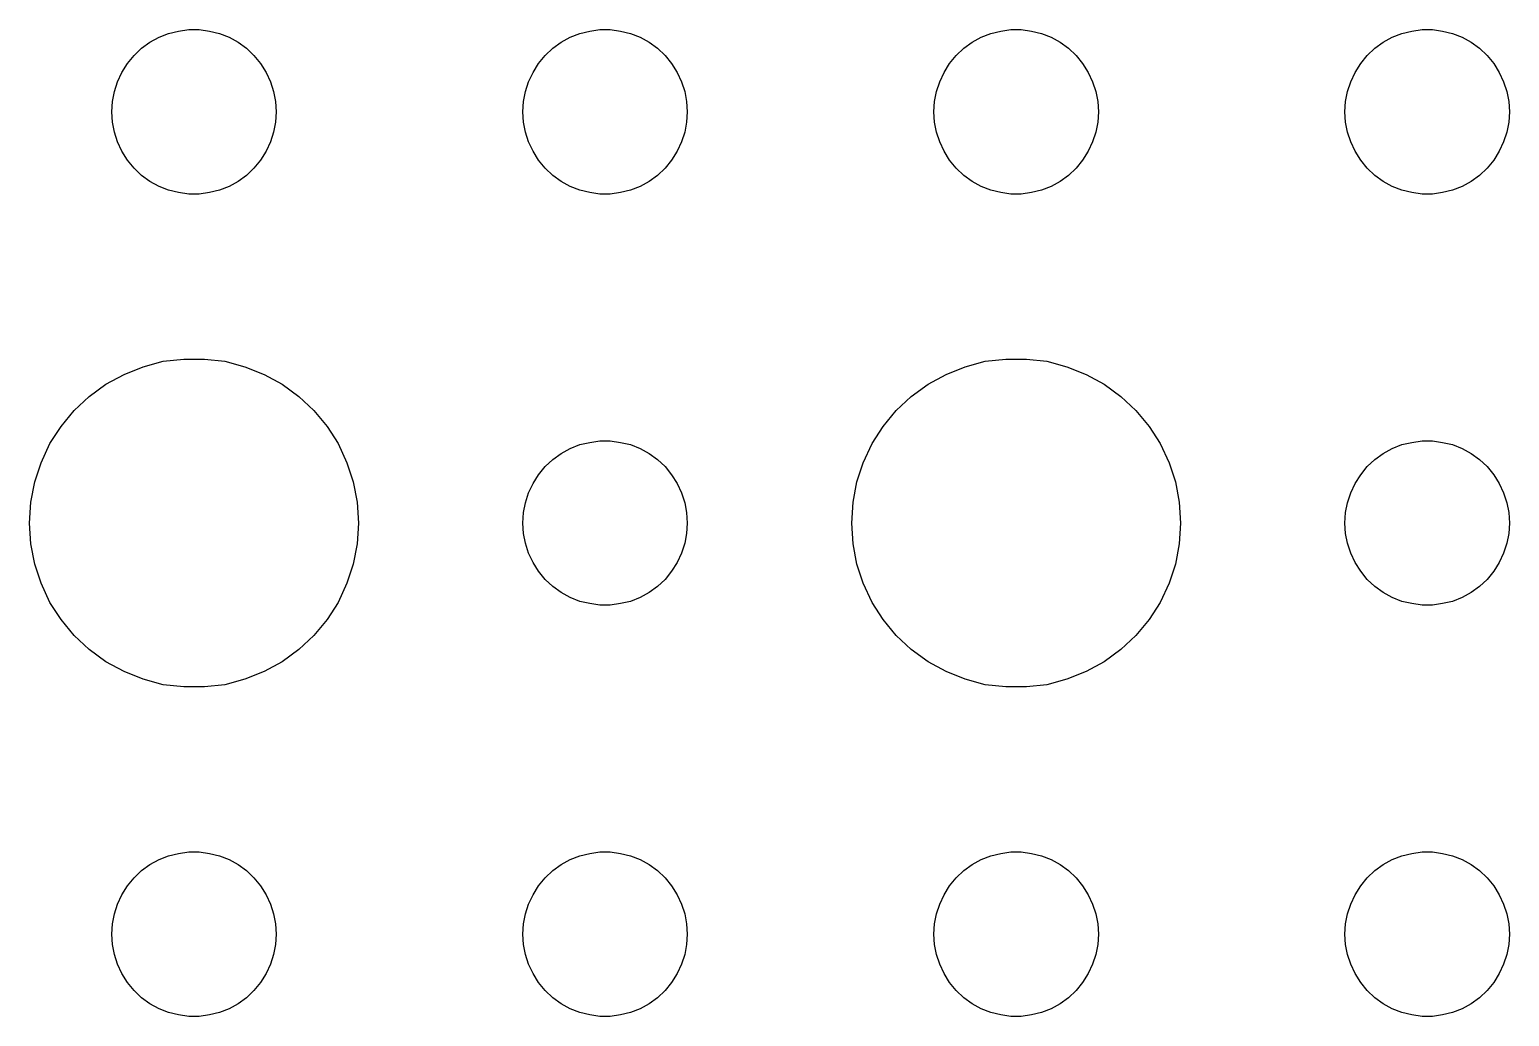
# Model space of a CAD drawing. Header units: metres. Extents: x -134 to 134, y 518 to 1078.
# Drawn here: x -100.5 to -73.5, y 1002 to 1020 of the extents above; entities that cross this region are included whole.
import ezdxf

# ---------------------------------------------------------------- set-up
doc = ezdxf.new("R2010")
doc.units = ezdxf.units.M

msp = doc.modelspace()

# ---------------------------------------------------------------- linework, layer by layer
for p, q in [((-98.3037, 1019.77), (-98.1387, 1019.86)), ((-98.1387, 1019.86), (-97.9635, 1019.93)), ((-97.9635, 1019.93), (-97.7811, 1019.97)), ((-97.7811, 1019.97), (-97.5942, 1020)), ((-97.5942, 1020), (-97.4058, 1020)), ((-97.4058, 1020), (-97.2189, 1019.97)), ((-97.2189, 1019.97), (-97.0365, 1019.93)), ((-97.0365, 1019.93), (-96.8613, 1019.86)), ((-96.8613, 1019.86), (-96.6963, 1019.77)), ((-90.8037, 1019.77), (-90.6387, 1019.86)), ((-90.6387, 1019.86), (-90.4635, 1019.93)), ((-90.4635, 1019.93), (-90.2811, 1019.97)), ((-90.2811, 1019.97), (-90.0942, 1020)), ((-90.0942, 1020), (-89.9058, 1020)), ((-89.9058, 1020), (-89.7189, 1019.97)), ((-89.7189, 1019.97), (-89.5365, 1019.93)), ((-89.5365, 1019.93), (-89.3613, 1019.86)), ((-89.3613, 1019.86), (-89.1963, 1019.77)), ((-83.3037, 1019.77), (-83.1387, 1019.86)), ((-83.1387, 1019.86), (-82.9635, 1019.93)), ((-82.9635, 1019.93), (-82.7811, 1019.97)), ((-82.7811, 1019.97), (-82.5942, 1020)), ((-82.5942, 1020), (-82.4058, 1020)), ((-82.4058, 1020), (-82.2189, 1019.97)), ((-82.2189, 1019.97), (-82.0365, 1019.93)), ((-82.0365, 1019.93), (-81.8613, 1019.86)), ((-81.8613, 1019.86), (-81.6963, 1019.77)), ((-75.8037, 1019.77), (-75.6387, 1019.86)), ((-75.6387, 1019.86), (-75.4635, 1019.93)), ((-75.4635, 1019.93), (-75.2811, 1019.97)), ((-75.2811, 1019.97), (-75.0942, 1020)), ((-75.0942, 1020), (-74.9058, 1020)), ((-74.9058, 1020), (-74.7189, 1019.97)), ((-74.7189, 1019.97), (-74.5365, 1019.93)), ((-74.5365, 1019.93), (-74.3613, 1019.86)), ((-74.3613, 1019.86), (-74.1963, 1019.77)), ((-98.7135, 1019.38), (-98.5934, 1019.53)), ((-98.5934, 1019.53), (-98.4561, 1019.66)), ((-98.4561, 1019.66), (-98.3037, 1019.77)), ((-96.6963, 1019.77), (-96.5439, 1019.66)), ((-96.5439, 1019.66), (-96.4065, 1019.53)), ((-96.4065, 1019.53), (-96.2865, 1019.38)), ((-91.2135, 1019.38), (-91.0934, 1019.53)), ((-91.0934, 1019.53), (-90.9561, 1019.66)), ((-90.9561, 1019.66), (-90.8037, 1019.77)), ((-89.1963, 1019.77), (-89.0439, 1019.66)), ((-89.0439, 1019.66), (-88.9065, 1019.53)), ((-88.9065, 1019.53), (-88.7865, 1019.38)), ((-83.7135, 1019.38), (-83.5934, 1019.53)), ((-83.5934, 1019.53), (-83.4561, 1019.66)), ((-83.4561, 1019.66), (-83.3037, 1019.77)), ((-81.6963, 1019.77), (-81.5439, 1019.66)), ((-81.5439, 1019.66), (-81.4065, 1019.53)), ((-81.4065, 1019.53), (-81.2865, 1019.38)), ((-76.2135, 1019.38), (-76.0934, 1019.53)), ((-76.0934, 1019.53), (-75.9561, 1019.66)), ((-75.9561, 1019.66), (-75.8037, 1019.77)), ((-74.1963, 1019.77), (-74.0439, 1019.66)), ((-74.0439, 1019.66), (-73.9065, 1019.53)), ((-73.9065, 1019.53), (-73.7865, 1019.38)), ((-98.8145, 1019.22), (-98.7135, 1019.38)), ((-96.2865, 1019.38), (-96.1855, 1019.22)), ((-91.3145, 1019.22), (-91.2135, 1019.38)), ((-88.7865, 1019.38), (-88.6855, 1019.22)), ((-83.8145, 1019.22), (-83.7135, 1019.38)), ((-81.2865, 1019.38), (-81.1855, 1019.22)), ((-76.3145, 1019.22), (-76.2135, 1019.38)), ((-73.7865, 1019.38), (-73.6855, 1019.22)), ((-98.9529, 1018.87), (-98.8947, 1019.05)), ((-98.8947, 1019.05), (-98.8145, 1019.22)), ((-96.1855, 1019.22), (-96.1053, 1019.05)), ((-96.1053, 1019.05), (-96.0471, 1018.87)), ((-91.4529, 1018.87), (-91.3947, 1019.05)), ((-91.3947, 1019.05), (-91.3145, 1019.22)), ((-88.6855, 1019.22), (-88.6053, 1019.05)), ((-88.6053, 1019.05), (-88.5471, 1018.87)), ((-83.9529, 1018.87), (-83.8947, 1019.05)), ((-83.8947, 1019.05), (-83.8145, 1019.22)), ((-81.1855, 1019.22), (-81.1053, 1019.05)), ((-81.1053, 1019.05), (-81.0471, 1018.87)), ((-76.4529, 1018.87), (-76.3947, 1019.05)), ((-76.3947, 1019.05), (-76.3145, 1019.22)), ((-73.6855, 1019.22), (-73.6053, 1019.05)), ((-73.6053, 1019.05), (-73.5471, 1018.87)), ((-98.9882, 1018.69), (-98.9529, 1018.87)), ((-96.0471, 1018.87), (-96.0118, 1018.69)), ((-91.4882, 1018.69), (-91.4529, 1018.87)), ((-88.5471, 1018.87), (-88.5118, 1018.69)), ((-83.9882, 1018.69), (-83.9529, 1018.87)), ((-81.0471, 1018.87), (-81.0118, 1018.69)), ((-76.4882, 1018.69), (-76.4529, 1018.87)), ((-73.5471, 1018.87), (-73.5118, 1018.69)), ((-99, 1018.5), (-98.9882, 1018.69)), ((-98.9882, 1018.31), (-99, 1018.5)), ((-96.0118, 1018.69), (-96, 1018.5)), ((-96, 1018.5), (-96.0118, 1018.31)), ((-91.5, 1018.5), (-91.4882, 1018.69)), ((-91.4882, 1018.31), (-91.5, 1018.5)), ((-88.5118, 1018.69), (-88.5, 1018.5)), ((-88.5, 1018.5), (-88.5118, 1018.31)), ((-84, 1018.5), (-83.9882, 1018.69)), ((-83.9882, 1018.31), (-84, 1018.5)), ((-81.0118, 1018.69), (-81, 1018.5)), ((-81, 1018.5), (-81.0118, 1018.31)), ((-76.5, 1018.5), (-76.4882, 1018.69)), ((-76.4882, 1018.31), (-76.5, 1018.5)), ((-73.5118, 1018.69), (-73.5, 1018.5)), ((-73.5, 1018.5), (-73.5118, 1018.31)), ((-98.9529, 1018.13), (-98.9882, 1018.31)), ((-96.0118, 1018.31), (-96.0471, 1018.13)), ((-91.4529, 1018.13), (-91.4882, 1018.31)), ((-88.5118, 1018.31), (-88.5471, 1018.13)), ((-83.9529, 1018.13), (-83.9882, 1018.31)), ((-81.0118, 1018.31), (-81.0471, 1018.13)), ((-76.4529, 1018.13), (-76.4882, 1018.31)), ((-73.5118, 1018.31), (-73.5471, 1018.13)), ((-98.8947, 1017.95), (-98.9529, 1018.13)), ((-98.8145, 1017.78), (-98.8947, 1017.95)), ((-96.1053, 1017.95), (-96.1855, 1017.78)), ((-96.0471, 1018.13), (-96.1053, 1017.95)), ((-91.3947, 1017.95), (-91.4529, 1018.13)), ((-91.3145, 1017.78), (-91.3947, 1017.95)), ((-88.6053, 1017.95), (-88.6855, 1017.78)), ((-88.5471, 1018.13), (-88.6053, 1017.95)), ((-83.8947, 1017.95), (-83.9529, 1018.13)), ((-83.8145, 1017.78), (-83.8947, 1017.95)), ((-81.1053, 1017.95), (-81.1855, 1017.78)), ((-81.0471, 1018.13), (-81.1053, 1017.95)), ((-76.3947, 1017.95), (-76.4529, 1018.13)), ((-76.3145, 1017.78), (-76.3947, 1017.95)), ((-73.6053, 1017.95), (-73.6855, 1017.78)), ((-73.5471, 1018.13), (-73.6053, 1017.95)), ((-98.7135, 1017.62), (-98.8145, 1017.78)), ((-96.1855, 1017.78), (-96.2865, 1017.62)), ((-91.2135, 1017.62), (-91.3145, 1017.78)), ((-88.6855, 1017.78), (-88.7865, 1017.62)), ((-83.7135, 1017.62), (-83.8145, 1017.78)), ((-81.1855, 1017.78), (-81.2865, 1017.62)), ((-76.2135, 1017.62), (-76.3145, 1017.78)), ((-73.6855, 1017.78), (-73.7865, 1017.62)), ((-98.5934, 1017.47), (-98.7135, 1017.62)), ((-98.4561, 1017.34), (-98.5934, 1017.47)), ((-96.4065, 1017.47), (-96.5439, 1017.34)), ((-96.2865, 1017.62), (-96.4065, 1017.47)), ((-91.0934, 1017.47), (-91.2135, 1017.62)), ((-90.9561, 1017.34), (-91.0934, 1017.47)), ((-88.9065, 1017.47), (-89.0439, 1017.34)), ((-88.7865, 1017.62), (-88.9065, 1017.47)), ((-83.5934, 1017.47), (-83.7135, 1017.62)), ((-83.4561, 1017.34), (-83.5934, 1017.47)), ((-81.4065, 1017.47), (-81.5439, 1017.34)), ((-81.2865, 1017.62), (-81.4065, 1017.47)), ((-76.0934, 1017.47), (-76.2135, 1017.62)), ((-75.9561, 1017.34), (-76.0934, 1017.47)), ((-73.9065, 1017.47), (-74.0439, 1017.34)), ((-73.7865, 1017.62), (-73.9065, 1017.47)), ((-98.3037, 1017.23), (-98.4561, 1017.34)), ((-98.1387, 1017.14), (-98.3037, 1017.23)), ((-97.9635, 1017.07), (-98.1387, 1017.14)), ((-96.8613, 1017.14), (-97.0365, 1017.07)), ((-96.6963, 1017.23), (-96.8613, 1017.14)), ((-96.5439, 1017.34), (-96.6963, 1017.23)), ((-90.8037, 1017.23), (-90.9561, 1017.34)), ((-90.6387, 1017.14), (-90.8037, 1017.23)), ((-90.4635, 1017.07), (-90.6387, 1017.14)), ((-89.3613, 1017.14), (-89.5365, 1017.07)), ((-89.1963, 1017.23), (-89.3613, 1017.14)), ((-89.0439, 1017.34), (-89.1963, 1017.23)), ((-83.3037, 1017.23), (-83.4561, 1017.34)), ((-83.1387, 1017.14), (-83.3037, 1017.23)), ((-82.9635, 1017.07), (-83.1387, 1017.14)), ((-81.8613, 1017.14), (-82.0365, 1017.07)), ((-81.6963, 1017.23), (-81.8613, 1017.14)), ((-81.5439, 1017.34), (-81.6963, 1017.23)), ((-75.8037, 1017.23), (-75.9561, 1017.34)), ((-75.6387, 1017.14), (-75.8037, 1017.23)), ((-75.4635, 1017.07), (-75.6387, 1017.14)), ((-74.3613, 1017.14), (-74.5365, 1017.07)), ((-74.1963, 1017.23), (-74.3613, 1017.14)), ((-74.0439, 1017.34), (-74.1963, 1017.23)), ((-97.7811, 1017.03), (-97.9635, 1017.07)), ((-97.5942, 1017), (-97.7811, 1017.03)), ((-97.4058, 1017), (-97.5942, 1017)), ((-97.2189, 1017.03), (-97.4058, 1017)), ((-97.0365, 1017.07), (-97.2189, 1017.03)), ((-90.2811, 1017.03), (-90.4635, 1017.07)), ((-90.0942, 1017), (-90.2811, 1017.03)), ((-89.9058, 1017), (-90.0942, 1017)), ((-89.7189, 1017.03), (-89.9058, 1017)), ((-89.5365, 1017.07), (-89.7189, 1017.03)), ((-82.7811, 1017.03), (-82.9635, 1017.07)), ((-82.5942, 1017), (-82.7811, 1017.03)), ((-82.4058, 1017), (-82.5942, 1017)), ((-82.2189, 1017.03), (-82.4058, 1017)), ((-82.0365, 1017.07), (-82.2189, 1017.03)), ((-75.2811, 1017.03), (-75.4635, 1017.07)), ((-75.0942, 1017), (-75.2811, 1017.03)), ((-74.9058, 1017), (-75.0942, 1017)), ((-74.7189, 1017.03), (-74.9058, 1017)), ((-74.5365, 1017.07), (-74.7189, 1017.03)), ((-98.7773, 1013.71), (-98.427, 1013.85)), ((-98.427, 1013.85), (-98.0621, 1013.95)), ((-98.0621, 1013.95), (-97.6884, 1013.99)), ((-97.6884, 1013.99), (-97.3116, 1013.99)), ((-97.3116, 1013.99), (-96.9379, 1013.95)), ((-96.9379, 1013.95), (-96.573, 1013.85)), ((-96.573, 1013.85), (-96.2227, 1013.71)), ((-83.7773, 1013.71), (-83.427, 1013.85)), ((-83.427, 1013.85), (-83.0621, 1013.95)), ((-83.0621, 1013.95), (-82.6884, 1013.99)), ((-82.6884, 1013.99), (-82.3116, 1013.99)), ((-82.3116, 1013.99), (-81.9379, 1013.95)), ((-81.9379, 1013.95), (-81.573, 1013.85)), ((-81.573, 1013.85), (-81.2227, 1013.71)), ((-99.1075, 1013.53), (-98.7773, 1013.71)), ((-96.2227, 1013.71), (-95.8925, 1013.53)), ((-84.1075, 1013.53), (-83.7773, 1013.71)), ((-81.2227, 1013.71), (-80.8925, 1013.53)), ((-99.4123, 1013.31), (-99.1075, 1013.53)), ((-95.8925, 1013.53), (-95.5877, 1013.31)), ((-84.4123, 1013.31), (-84.1075, 1013.53)), ((-80.8925, 1013.53), (-80.5877, 1013.31)), ((-99.927, 1012.76), (-99.6869, 1013.05)), ((-99.6869, 1013.05), (-99.4123, 1013.31)), ((-95.5877, 1013.31), (-95.3131, 1013.05)), ((-95.3131, 1013.05), (-95.073, 1012.76)), ((-84.927, 1012.76), (-84.6869, 1013.05)), ((-84.6869, 1013.05), (-84.4123, 1013.31)), ((-80.5877, 1013.31), (-80.3131, 1013.05)), ((-80.3131, 1013.05), (-80.073, 1012.76)), ((-100.129, 1012.45), (-99.927, 1012.76)), ((-95.073, 1012.76), (-94.8711, 1012.45)), ((-85.1289, 1012.45), (-84.927, 1012.76)), ((-80.073, 1012.76), (-79.8711, 1012.45)), ((-100.289, 1012.1), (-100.129, 1012.45)), ((-94.8711, 1012.45), (-94.7107, 1012.1)), ((-90.9561, 1012.16), (-90.8037, 1012.27)), ((-90.8037, 1012.27), (-90.6387, 1012.36)), ((-90.6387, 1012.36), (-90.4635, 1012.43)), ((-90.4635, 1012.43), (-90.2811, 1012.47)), ((-90.2811, 1012.47), (-90.0942, 1012.5)), ((-90.0942, 1012.5), (-89.9058, 1012.5)), ((-89.9058, 1012.5), (-89.7189, 1012.47)), ((-89.7189, 1012.47), (-89.5365, 1012.43)), ((-89.5365, 1012.43), (-89.3613, 1012.36)), ((-89.3613, 1012.36), (-89.1963, 1012.27)), ((-89.1963, 1012.27), (-89.0439, 1012.16)), ((-85.2893, 1012.1), (-85.1289, 1012.45)), ((-79.8711, 1012.45), (-79.7107, 1012.1)), ((-75.9561, 1012.16), (-75.8037, 1012.27)), ((-75.8037, 1012.27), (-75.6387, 1012.36)), ((-75.6387, 1012.36), (-75.4635, 1012.43)), ((-75.4635, 1012.43), (-75.2811, 1012.47)), ((-75.2811, 1012.47), (-75.0942, 1012.5)), ((-75.0942, 1012.5), (-74.9058, 1012.5)), ((-74.9058, 1012.5), (-74.7189, 1012.47)), ((-74.7189, 1012.47), (-74.5365, 1012.43)), ((-74.5365, 1012.43), (-74.3613, 1012.36)), ((-74.3613, 1012.36), (-74.1963, 1012.27)), ((-74.1963, 1012.27), (-74.0439, 1012.16)), ((-100.406, 1011.75), (-100.289, 1012.1)), ((-94.7107, 1012.1), (-94.5943, 1011.75)), ((-91.2135, 1011.88), (-91.0934, 1012.03)), ((-91.0934, 1012.03), (-90.9561, 1012.16)), ((-89.0439, 1012.16), (-88.9065, 1012.03)), ((-88.9065, 1012.03), (-88.7865, 1011.88)), ((-85.4057, 1011.75), (-85.2893, 1012.1)), ((-79.7107, 1012.1), (-79.5943, 1011.75)), ((-76.2135, 1011.88), (-76.0934, 1012.03)), ((-76.0934, 1012.03), (-75.9561, 1012.16)), ((-74.0439, 1012.16), (-73.9065, 1012.03)), ((-73.9065, 1012.03), (-73.7865, 1011.88)), ((-100.476, 1011.38), (-100.406, 1011.75)), ((-94.5943, 1011.75), (-94.5237, 1011.38)), ((-91.3947, 1011.55), (-91.3145, 1011.72)), ((-91.3145, 1011.72), (-91.2135, 1011.88)), ((-88.7865, 1011.88), (-88.6855, 1011.72)), ((-88.6855, 1011.72), (-88.6053, 1011.55)), ((-85.4763, 1011.38), (-85.4057, 1011.75)), ((-79.5943, 1011.75), (-79.5237, 1011.38)), ((-76.3947, 1011.55), (-76.3145, 1011.72)), ((-76.3145, 1011.72), (-76.2135, 1011.88)), ((-73.7865, 1011.88), (-73.6855, 1011.72)), ((-73.6855, 1011.72), (-73.6053, 1011.55)), ((-91.4529, 1011.37), (-91.3947, 1011.55)), ((-88.6053, 1011.55), (-88.5471, 1011.37)), ((-76.4529, 1011.37), (-76.3947, 1011.55)), ((-73.6053, 1011.55), (-73.5471, 1011.37)), ((-100.5, 1011), (-100.476, 1011.38)), ((-94.5237, 1011.38), (-94.5, 1011)), ((-91.5, 1011), (-91.4882, 1011.19)), ((-91.4882, 1011.19), (-91.4529, 1011.37)), ((-88.5471, 1011.37), (-88.5118, 1011.19)), ((-88.5118, 1011.19), (-88.5, 1011)), ((-85.5, 1011), (-85.4763, 1011.38)), ((-79.5237, 1011.38), (-79.5, 1011)), ((-76.5, 1011), (-76.4882, 1011.19)), ((-76.4882, 1011.19), (-76.4529, 1011.37)), ((-73.5471, 1011.37), (-73.5118, 1011.19)), ((-73.5118, 1011.19), (-73.5, 1011)), ((-100.476, 1010.62), (-100.5, 1011)), ((-94.5, 1011), (-94.5237, 1010.62)), ((-91.4882, 1010.81), (-91.5, 1011)), ((-88.5, 1011), (-88.5118, 1010.81)), ((-85.4763, 1010.62), (-85.5, 1011)), ((-79.5, 1011), (-79.5237, 1010.62)), ((-76.4882, 1010.81), (-76.5, 1011)), ((-73.5, 1011), (-73.5118, 1010.81)), ((-100.406, 1010.25), (-100.476, 1010.62)), ((-94.5237, 1010.62), (-94.5943, 1010.25)), ((-91.4529, 1010.63), (-91.4882, 1010.81)), ((-91.3947, 1010.45), (-91.4529, 1010.63)), ((-88.5471, 1010.63), (-88.6053, 1010.45)), ((-88.5118, 1010.81), (-88.5471, 1010.63)), ((-85.4057, 1010.25), (-85.4763, 1010.62)), ((-79.5237, 1010.62), (-79.5943, 1010.25)), ((-76.4529, 1010.63), (-76.4882, 1010.81)), ((-76.3947, 1010.45), (-76.4529, 1010.63)), ((-73.5471, 1010.63), (-73.6053, 1010.45)), ((-73.5118, 1010.81), (-73.5471, 1010.63)), ((-91.3145, 1010.28), (-91.3947, 1010.45)), ((-88.6053, 1010.45), (-88.6855, 1010.28)), ((-76.3145, 1010.28), (-76.3947, 1010.45)), ((-73.6053, 1010.45), (-73.6855, 1010.28)), ((-100.289, 1009.9), (-100.406, 1010.25)), ((-94.5943, 1010.25), (-94.7107, 1009.9)), ((-91.2135, 1010.12), (-91.3145, 1010.28)), ((-91.0934, 1009.97), (-91.2135, 1010.12)), ((-88.7865, 1010.12), (-88.9065, 1009.97)), ((-88.6855, 1010.28), (-88.7865, 1010.12)), ((-85.2893, 1009.9), (-85.4057, 1010.25)), ((-79.5943, 1010.25), (-79.7107, 1009.9)), ((-76.2135, 1010.12), (-76.3145, 1010.28)), ((-76.0934, 1009.97), (-76.2135, 1010.12)), ((-73.7865, 1010.12), (-73.9065, 1009.97)), ((-73.6855, 1010.28), (-73.7865, 1010.12)), ((-100.129, 1009.55), (-100.289, 1009.9)), ((-94.7107, 1009.9), (-94.8711, 1009.55)), ((-90.9561, 1009.84), (-91.0934, 1009.97)), ((-90.8037, 1009.73), (-90.9561, 1009.84)), ((-89.0439, 1009.84), (-89.1963, 1009.73)), ((-88.9065, 1009.97), (-89.0439, 1009.84)), ((-85.1289, 1009.55), (-85.2893, 1009.9)), ((-79.7107, 1009.9), (-79.8711, 1009.55)), ((-75.9561, 1009.84), (-76.0934, 1009.97)), ((-75.8037, 1009.73), (-75.9561, 1009.84)), ((-74.0439, 1009.84), (-74.1963, 1009.73)), ((-73.9065, 1009.97), (-74.0439, 1009.84)), ((-99.927, 1009.24), (-100.129, 1009.55)), ((-94.8711, 1009.55), (-95.073, 1009.24)), ((-90.6387, 1009.64), (-90.8037, 1009.73)), ((-90.4635, 1009.57), (-90.6387, 1009.64)), ((-90.2811, 1009.53), (-90.4635, 1009.57)), ((-89.5365, 1009.57), (-89.7189, 1009.53)), ((-89.3613, 1009.64), (-89.5365, 1009.57)), ((-89.1963, 1009.73), (-89.3613, 1009.64)), ((-84.927, 1009.24), (-85.1289, 1009.55)), ((-79.8711, 1009.55), (-80.073, 1009.24)), ((-75.6387, 1009.64), (-75.8037, 1009.73)), ((-75.4635, 1009.57), (-75.6387, 1009.64)), ((-75.2811, 1009.53), (-75.4635, 1009.57)), ((-74.5365, 1009.57), (-74.7189, 1009.53)), ((-74.3613, 1009.64), (-74.5365, 1009.57)), ((-74.1963, 1009.73), (-74.3613, 1009.64)), ((-90.0942, 1009.5), (-90.2811, 1009.53)), ((-89.9058, 1009.5), (-90.0942, 1009.5)), ((-89.7189, 1009.53), (-89.9058, 1009.5)), ((-75.0942, 1009.5), (-75.2811, 1009.53)), ((-74.9058, 1009.5), (-75.0942, 1009.5)), ((-74.7189, 1009.53), (-74.9058, 1009.5)), ((-99.6869, 1008.95), (-99.927, 1009.24)), ((-95.073, 1009.24), (-95.3131, 1008.95)), ((-84.6869, 1008.95), (-84.927, 1009.24)), ((-80.073, 1009.24), (-80.3131, 1008.95)), ((-99.4123, 1008.69), (-99.6869, 1008.95)), ((-95.3131, 1008.95), (-95.5877, 1008.69)), ((-84.4123, 1008.69), (-84.6869, 1008.95)), ((-80.3131, 1008.95), (-80.5877, 1008.69)), ((-99.1075, 1008.47), (-99.4123, 1008.69)), ((-98.7773, 1008.29), (-99.1075, 1008.47)), ((-95.8925, 1008.47), (-96.2227, 1008.29)), ((-95.5877, 1008.69), (-95.8925, 1008.47)), ((-84.1075, 1008.47), (-84.4123, 1008.69)), ((-83.7773, 1008.29), (-84.1075, 1008.47)), ((-80.8925, 1008.47), (-81.2227, 1008.29)), ((-80.5877, 1008.69), (-80.8925, 1008.47)), ((-98.427, 1008.15), (-98.7773, 1008.29)), ((-96.2227, 1008.29), (-96.573, 1008.15)), ((-83.427, 1008.15), (-83.7773, 1008.29)), ((-81.2227, 1008.29), (-81.573, 1008.15)), ((-98.0621, 1008.05), (-98.427, 1008.15)), ((-97.6884, 1008.01), (-98.0621, 1008.05)), ((-97.3116, 1008.01), (-97.6884, 1008.01)), ((-96.9379, 1008.05), (-97.3116, 1008.01)), ((-96.573, 1008.15), (-96.9379, 1008.05)), ((-83.0621, 1008.05), (-83.427, 1008.15)), ((-82.6884, 1008.01), (-83.0621, 1008.05)), ((-82.3116, 1008.01), (-82.6884, 1008.01)), ((-81.9379, 1008.05), (-82.3116, 1008.01)), ((-81.573, 1008.15), (-81.9379, 1008.05)), ((-97.9635, 1004.93), (-97.7811, 1004.97)), ((-97.7811, 1004.97), (-97.5942, 1005)), ((-97.5942, 1005), (-97.4058, 1005)), ((-97.4058, 1005), (-97.2189, 1004.97)), ((-97.2189, 1004.97), (-97.0365, 1004.93)), ((-90.4635, 1004.93), (-90.2811, 1004.97)), ((-90.2811, 1004.97), (-90.0942, 1005)), ((-90.0942, 1005), (-89.9058, 1005)), ((-89.9058, 1005), (-89.7189, 1004.97)), ((-89.7189, 1004.97), (-89.5365, 1004.93)), ((-82.9635, 1004.93), (-82.7811, 1004.97)), ((-82.7811, 1004.97), (-82.5942, 1005)), ((-82.5942, 1005), (-82.4058, 1005)), ((-82.4058, 1005), (-82.2189, 1004.97)), ((-82.2189, 1004.97), (-82.0365, 1004.93)), ((-75.4635, 1004.93), (-75.2811, 1004.97)), ((-75.2811, 1004.97), (-75.0942, 1005)), ((-75.0942, 1005), (-74.9058, 1005)), ((-74.9058, 1005), (-74.7189, 1004.97)), ((-74.7189, 1004.97), (-74.5365, 1004.93)), ((-98.4561, 1004.66), (-98.3037, 1004.77)), ((-98.3037, 1004.77), (-98.1387, 1004.86)), ((-98.1387, 1004.86), (-97.9635, 1004.93)), ((-97.0365, 1004.93), (-96.8613, 1004.86)), ((-96.8613, 1004.86), (-96.6963, 1004.77)), ((-96.6963, 1004.77), (-96.5439, 1004.66)), ((-90.9561, 1004.66), (-90.8037, 1004.77)), ((-90.8037, 1004.77), (-90.6387, 1004.86)), ((-90.6387, 1004.86), (-90.4635, 1004.93)), ((-89.5365, 1004.93), (-89.3613, 1004.86)), ((-89.3613, 1004.86), (-89.1963, 1004.77)), ((-89.1963, 1004.77), (-89.0439, 1004.66)), ((-83.4561, 1004.66), (-83.3037, 1004.77)), ((-83.3037, 1004.77), (-83.1387, 1004.86)), ((-83.1387, 1004.86), (-82.9635, 1004.93)), ((-82.0365, 1004.93), (-81.8613, 1004.86)), ((-81.8613, 1004.86), (-81.6963, 1004.77)), ((-81.6963, 1004.77), (-81.5439, 1004.66)), ((-75.9561, 1004.66), (-75.8037, 1004.77)), ((-75.8037, 1004.77), (-75.6387, 1004.86)), ((-75.6387, 1004.86), (-75.4635, 1004.93)), ((-74.5365, 1004.93), (-74.3613, 1004.86)), ((-74.3613, 1004.86), (-74.1963, 1004.77)), ((-74.1963, 1004.77), (-74.0439, 1004.66)), ((-98.7135, 1004.38), (-98.5934, 1004.53)), ((-98.5934, 1004.53), (-98.4561, 1004.66)), ((-96.5439, 1004.66), (-96.4065, 1004.53)), ((-96.4065, 1004.53), (-96.2865, 1004.38)), ((-91.2135, 1004.38), (-91.0934, 1004.53)), ((-91.0934, 1004.53), (-90.9561, 1004.66)), ((-89.0439, 1004.66), (-88.9065, 1004.53)), ((-88.9065, 1004.53), (-88.7865, 1004.38)), ((-83.7135, 1004.38), (-83.5934, 1004.53)), ((-83.5934, 1004.53), (-83.4561, 1004.66)), ((-81.5439, 1004.66), (-81.4065, 1004.53)), ((-81.4065, 1004.53), (-81.2865, 1004.38)), ((-76.2135, 1004.38), (-76.0934, 1004.53)), ((-76.0934, 1004.53), (-75.9561, 1004.66)), ((-74.0439, 1004.66), (-73.9065, 1004.53)), ((-73.9065, 1004.53), (-73.7865, 1004.38)), ((-98.8947, 1004.05), (-98.8145, 1004.22)), ((-98.8145, 1004.22), (-98.7135, 1004.38)), ((-96.2865, 1004.38), (-96.1855, 1004.22)), ((-96.1855, 1004.22), (-96.1053, 1004.05)), ((-91.3947, 1004.05), (-91.3145, 1004.22)), ((-91.3145, 1004.22), (-91.2135, 1004.38)), ((-88.7865, 1004.38), (-88.6855, 1004.22)), ((-88.6855, 1004.22), (-88.6053, 1004.05)), ((-83.8947, 1004.05), (-83.8145, 1004.22)), ((-83.8145, 1004.22), (-83.7135, 1004.38)), ((-81.2865, 1004.38), (-81.1855, 1004.22)), ((-81.1855, 1004.22), (-81.1053, 1004.05)), ((-76.3947, 1004.05), (-76.3145, 1004.22)), ((-76.3145, 1004.22), (-76.2135, 1004.38)), ((-73.7865, 1004.38), (-73.6855, 1004.22)), ((-73.6855, 1004.22), (-73.6053, 1004.05)), ((-98.9882, 1003.69), (-98.9529, 1003.87)), ((-98.9529, 1003.87), (-98.8947, 1004.05)), ((-96.1053, 1004.05), (-96.0471, 1003.87)), ((-96.0471, 1003.87), (-96.0118, 1003.69)), ((-91.4882, 1003.69), (-91.4529, 1003.87)), ((-91.4529, 1003.87), (-91.3947, 1004.05)), ((-88.6053, 1004.05), (-88.5471, 1003.87)), ((-88.5471, 1003.87), (-88.5118, 1003.69)), ((-83.9882, 1003.69), (-83.9529, 1003.87)), ((-83.9529, 1003.87), (-83.8947, 1004.05)), ((-81.1053, 1004.05), (-81.0471, 1003.87)), ((-81.0471, 1003.87), (-81.0118, 1003.69)), ((-76.4882, 1003.69), (-76.4529, 1003.87)), ((-76.4529, 1003.87), (-76.3947, 1004.05)), ((-73.6053, 1004.05), (-73.5471, 1003.87)), ((-73.5471, 1003.87), (-73.5118, 1003.69)), ((-99, 1003.5), (-98.9882, 1003.69)), ((-96.0118, 1003.69), (-96, 1003.5)), ((-91.5, 1003.5), (-91.4882, 1003.69)), ((-88.5118, 1003.69), (-88.5, 1003.5)), ((-84, 1003.5), (-83.9882, 1003.69)), ((-81.0118, 1003.69), (-81, 1003.5)), ((-76.5, 1003.5), (-76.4882, 1003.69)), ((-73.5118, 1003.69), (-73.5, 1003.5)), ((-98.9882, 1003.31), (-99, 1003.5)), ((-96, 1003.5), (-96.0118, 1003.31)), ((-91.4882, 1003.31), (-91.5, 1003.5)), ((-88.5, 1003.5), (-88.5118, 1003.31)), ((-83.9882, 1003.31), (-84, 1003.5)), ((-81, 1003.5), (-81.0118, 1003.31)), ((-76.4882, 1003.31), (-76.5, 1003.5)), ((-73.5, 1003.5), (-73.5118, 1003.31)), ((-98.9529, 1003.13), (-98.9882, 1003.31)), ((-98.8947, 1002.95), (-98.9529, 1003.13)), ((-96.0471, 1003.13), (-96.1053, 1002.95)), ((-96.0118, 1003.31), (-96.0471, 1003.13)), ((-91.4529, 1003.13), (-91.4882, 1003.31)), ((-91.3947, 1002.95), (-91.4529, 1003.13)), ((-88.5471, 1003.13), (-88.6053, 1002.95)), ((-88.5118, 1003.31), (-88.5471, 1003.13)), ((-83.9529, 1003.13), (-83.9882, 1003.31)), ((-83.8947, 1002.95), (-83.9529, 1003.13)), ((-81.0471, 1003.13), (-81.1053, 1002.95)), ((-81.0118, 1003.31), (-81.0471, 1003.13)), ((-76.4529, 1003.13), (-76.4882, 1003.31)), ((-76.3947, 1002.95), (-76.4529, 1003.13)), ((-73.5471, 1003.13), (-73.6053, 1002.95)), ((-73.5118, 1003.31), (-73.5471, 1003.13)), ((-98.8145, 1002.78), (-98.8947, 1002.95)), ((-96.1053, 1002.95), (-96.1855, 1002.78)), ((-91.3145, 1002.78), (-91.3947, 1002.95)), ((-88.6053, 1002.95), (-88.6855, 1002.78)), ((-83.8145, 1002.78), (-83.8947, 1002.95)), ((-81.1053, 1002.95), (-81.1855, 1002.78)), ((-76.3145, 1002.78), (-76.3947, 1002.95)), ((-73.6053, 1002.95), (-73.6855, 1002.78)), ((-98.7135, 1002.62), (-98.8145, 1002.78)), ((-98.5934, 1002.47), (-98.7135, 1002.62)), ((-96.2865, 1002.62), (-96.4065, 1002.47)), ((-96.1855, 1002.78), (-96.2865, 1002.62)), ((-91.2135, 1002.62), (-91.3145, 1002.78)), ((-91.0934, 1002.47), (-91.2135, 1002.62)), ((-88.7865, 1002.62), (-88.9065, 1002.47)), ((-88.6855, 1002.78), (-88.7865, 1002.62)), ((-83.7135, 1002.62), (-83.8145, 1002.78)), ((-83.5934, 1002.47), (-83.7135, 1002.62)), ((-81.2865, 1002.62), (-81.4065, 1002.47)), ((-81.1855, 1002.78), (-81.2865, 1002.62)), ((-76.2135, 1002.62), (-76.3145, 1002.78)), ((-76.0934, 1002.47), (-76.2135, 1002.62)), ((-73.7865, 1002.62), (-73.9065, 1002.47)), ((-73.6855, 1002.78), (-73.7865, 1002.62)), ((-98.4561, 1002.34), (-98.5934, 1002.47)), ((-98.3037, 1002.23), (-98.4561, 1002.34)), ((-96.5439, 1002.34), (-96.6963, 1002.23)), ((-96.4065, 1002.47), (-96.5439, 1002.34)), ((-90.9561, 1002.34), (-91.0934, 1002.47)), ((-90.8037, 1002.23), (-90.9561, 1002.34)), ((-89.0439, 1002.34), (-89.1963, 1002.23)), ((-88.9065, 1002.47), (-89.0439, 1002.34)), ((-83.4561, 1002.34), (-83.5934, 1002.47)), ((-83.3037, 1002.23), (-83.4561, 1002.34)), ((-81.5439, 1002.34), (-81.6963, 1002.23)), ((-81.4065, 1002.47), (-81.5439, 1002.34)), ((-75.9561, 1002.34), (-76.0934, 1002.47)), ((-75.8037, 1002.23), (-75.9561, 1002.34)), ((-74.0439, 1002.34), (-74.1963, 1002.23)), ((-73.9065, 1002.47), (-74.0439, 1002.34)), ((-98.1387, 1002.14), (-98.3037, 1002.23)), ((-97.9635, 1002.07), (-98.1387, 1002.14)), ((-97.7811, 1002.03), (-97.9635, 1002.07)), ((-97.5942, 1002), (-97.7811, 1002.03)), ((-97.4058, 1002), (-97.5942, 1002)), ((-97.2189, 1002.03), (-97.4058, 1002)), ((-97.0365, 1002.07), (-97.2189, 1002.03)), ((-96.8613, 1002.14), (-97.0365, 1002.07)), ((-96.6963, 1002.23), (-96.8613, 1002.14)), ((-90.6387, 1002.14), (-90.8037, 1002.23)), ((-90.4635, 1002.07), (-90.6387, 1002.14)), ((-90.2811, 1002.03), (-90.4635, 1002.07)), ((-90.0942, 1002), (-90.2811, 1002.03)), ((-89.9058, 1002), (-90.0942, 1002)), ((-89.7189, 1002.03), (-89.9058, 1002)), ((-89.5365, 1002.07), (-89.7189, 1002.03)), ((-89.3613, 1002.14), (-89.5365, 1002.07)), ((-89.1963, 1002.23), (-89.3613, 1002.14)), ((-83.1387, 1002.14), (-83.3037, 1002.23)), ((-82.9635, 1002.07), (-83.1387, 1002.14)), ((-82.7811, 1002.03), (-82.9635, 1002.07)), ((-82.5942, 1002), (-82.7811, 1002.03)), ((-82.4058, 1002), (-82.5942, 1002)), ((-82.2189, 1002.03), (-82.4058, 1002)), ((-82.0365, 1002.07), (-82.2189, 1002.03)), ((-81.8613, 1002.14), (-82.0365, 1002.07)), ((-81.6963, 1002.23), (-81.8613, 1002.14)), ((-75.6387, 1002.14), (-75.8037, 1002.23)), ((-75.4635, 1002.07), (-75.6387, 1002.14)), ((-75.2811, 1002.03), (-75.4635, 1002.07)), ((-75.0942, 1002), (-75.2811, 1002.03)), ((-74.9058, 1002), (-75.0942, 1002)), ((-74.7189, 1002.03), (-74.9058, 1002)), ((-74.5365, 1002.07), (-74.7189, 1002.03)), ((-74.3613, 1002.14), (-74.5365, 1002.07)), ((-74.1963, 1002.23), (-74.3613, 1002.14))]:
    msp.add_line(p, q)

doc.saveas('drawing.dxf')
